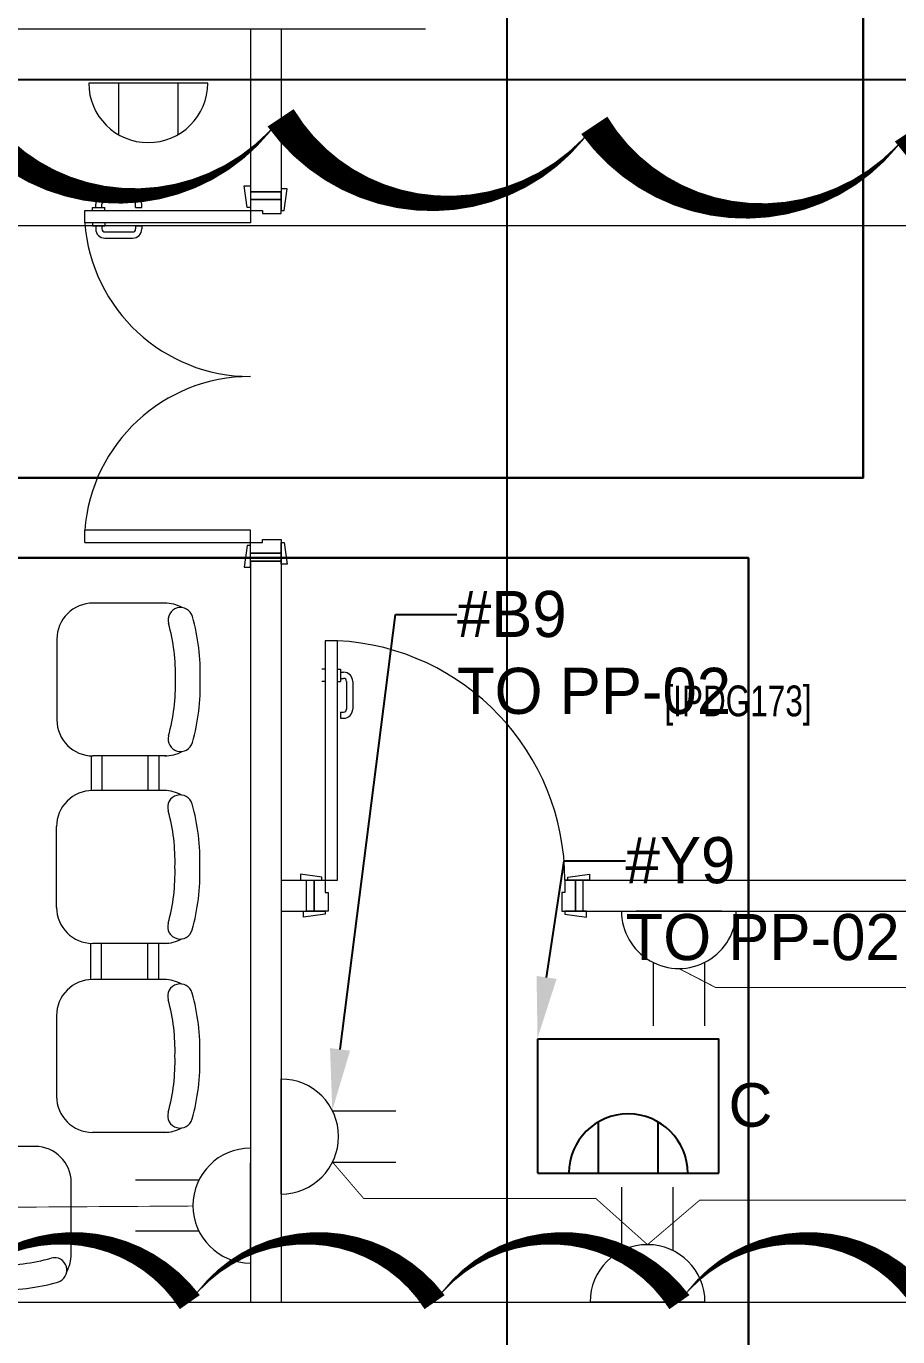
# Model space of a CAD drawing. Header units: metres. Extents: x 75097 to 220695, y -1557923 to -1361206.
# Drawn here: x 164949 to 167784, y -1430525 to -1426264 of the extents above; entities that cross this region are included whole.
import ezdxf
from ezdxf import colors
from ezdxf.entities.mleader import LeaderData, LeaderLine
from ezdxf.math import Vec2, Vec3

# ---------------------------------------------------------------- set-up
doc = ezdxf.new("R2010")
doc.units = ezdxf.units.M
doc.layers.get('0').update_dxf_attribs({"lineweight": 0})
for name, color, linetype, lineweight in [('A-100 - Copy$0$72_EGR_BASE_TEXT', 8, 'Continuous', 0), ('A-100 - Copy$0$Medical Equipment and Furniture', 8, 'Continuous', 0), ('A-100 - Copy$0$Medical Equipment and Furniture1', 8, 'Continuous', 5), ('A-100 - Copy$0$Walls', 8, 'Continuous', 0), ('A-100 - Copy$0$Wooden Joinery', 8, 'Continuous', 0), ('E-LG', 245, 'Continuous', 30)]:
    doc.layers.add(name, color=color, linetype=linetype, lineweight=lineweight)
for name, color, linetype in [('A-100 - Copy$0$axes', 8, 'Continuous'), ('AMA-SO-POWER', 85, 'Continuous'), ('PD-VENT', 8, 'Continuous')]:
    doc.layers.add(name, color=color, linetype=linetype)
for name, color, linetype, lineweight, true_color in [('E-POWR', 7, 'Continuous', 9, 0x4e7e3e), ('E-PW', 7, 'Continuous', 9, 0x4e7e3e), ('EXF', 7, 'Continuous', 0, 0x4e7e3e), ('REV 01', 7, 'Continuous', 0, 0xe41b4d)]:
    doc.layers.add(name, color=color, linetype=linetype, lineweight=lineweight, true_color=true_color)
doc.styles.add('A-100 - Copy$0$X3G_ENTITY_2587EA', font='swisscl.ttf', dxfattribs={"height": 200})
doc.styles.add('Arial', font='arial.ttf', dxfattribs={"height": 245.883234})
doc.styles.get("Standard").update_dxf_attribs({"font": 'GOTHIC.TTF'})

# ---------------------------------------------------------------- blocks, each defined once
blk = doc.blocks.new('GI-041_dwg_E-SKT2-3902840-GI-041')
at = {"layer": 'E-POWR'}
blk.add_line((0.1982, 0), (-0.1982, 0), dxfattribs=at)
at = {"layer": 'E-PW'}
for p, q in [((-0.0879, 0.1765), (-0.0879, 0.3944)), ((0.0878, 0.1766), (0.0878, 0.3944)), ((-0.1466, 0), (0.1466, 0))]:
    blk.add_line(p, q, dxfattribs=at)
blk.add_arc((0, 0), 0.1972, 0.0142, 180.0142, dxfattribs=at)
blk = doc.blocks.new('WALL OUTLET')
at = {"layer": 'E-POWR', "extrusion": (9.94399e-05, 4.90741e-07, 1)}
blk.add_line((-193.4, 0, 0), (193.4, 0, 0), dxfattribs=at)
blk.add_line((-193.4, 0, 0), (193.4, 0, 0), dxfattribs=at)
at = {"layer": 'E-POWR', "extrusion": (9.94399e-05, 4.90741e-07, 1), "elevation": 0}
for points in [[(-96.7, 0), (-96.7, 167.5)], [(96.7, 0), (96.7, 167.5)]]:
    blk.add_lwpolyline(points, dxfattribs=at)
at = {"layer": 'E-POWR', "extrusion": (9.94399e-05, 4.90741e-07, 1)}
blk.add_arc((0, 0, 0), 193.4, 359.9963, 179.9963, dxfattribs=at)
blk = doc.blocks.new('CEILING OUTLET')
at = {"layer": 'AMA-SO-POWER', "color": 85}
for p, q in [((-298.9, 434.5), (290.2, 440.3)), ((-294.5, -2.9), (-298.9, 434.5)), ((294.5, 2.9), (290.2, 440.3)), ((-294.5, -2.9), (294.5, 2.9)), ((-193.4, -1.9, 0), (193.4, 1.9, 0)), ((-193.4, -1.9), (193.4, 1.9))]:
    blk.add_line(p, q, dxfattribs=at)
for points in [[(-96.7, -1), (-98.4, 166.5)], [(96.7, 1), (95, 168.5)]]:
    blk.add_lwpolyline(points, dxfattribs=at)
blk.add_arc((0, 0), 193.4, 0.5693, 180.5693, dxfattribs=at)
at = {"layer": 'AMA-SO-POWER', "color": 85, "insert": (394.5, 297.2), "char_height": 141.6, "width": 169.344, "attachment_point": 2, "rotation": 0.5693, "line_spacing_factor": 0.938532, "style": 'Arial'}
blk.add_mtext('C', dxfattribs=at)
blk = doc.blocks.new('A-100 - Copy$0$3 s')
at = {"layer": 'A-100 - Copy$0$Medical Equipment and Furniture1', "ltscale": 20}
for p, q in [((-699751.3, -400642.9), (-699535.1, -400642.9)), ((-699751.3, -400642.9), (-699512.7, -400642.9)), ((-699395.5, -401022.6), (-699395.5, -400760.1)), ((-699751.3, -401139.7), (-699512.7, -401139.7)), ((-699728.3, -401139.7), (-699728.3, -401257.6)), ((-699692.1, -401139.7), (-699692.1, -401257.6)), ((-699542.3, -401139.7), (-699542.3, -401257.6)), ((-699507.5, -401139.6), (-699507.5, -401257.6)), ((-699751.3, -401257.5), (-699512.7, -401257.5)), ((-699395.5, -401374.7), (-699395.5, -401637.2)), ((-699751.3, -401754.4), (-699512.7, -401754.4)), ((-699751.3, -401754.4), (-699535.1, -401754.4)), ((-699729.5, -401754.3), (-699729.5, -401867)), ((-699693.4, -401754.3), (-699693.4, -401867)), ((-699543.5, -401754.3), (-699543.5, -401867)), ((-699508.8, -401754.3), (-699508.8, -401867.1)), ((-699752.5, -401867), (-699536.4, -401867)), ((-699752.5, -401867), (-699514, -401867)), ((-699396.8, -402246.7), (-699396.8, -401984.2)), ((-699752.5, -402363.9), (-699514, -402363.9))]:
    blk.add_line(p, q, dxfattribs=at)
for centre, radius, start, end in [((-699797.6, -400697.4), 40.5, 344.361, 164.361), ((-699746.1, -400760.1), 117.2, 90, 118.9699), ((-699512.7, -400760.1), 117.2, 0, 90), ((-699174.6, -400871.8), 687.4, 164.361, 181.6247), ((-699174.6, -400871.8), 606.4, 164.361, 181.8419), ((-699174.6, -400910.8), 687.4, 178.3753, 195.639), ((-699174.6, -400910.8), 606.4, 178.1581, 195.639), ((-699512.7, -401022.6), 117.2, 270, 0), ((-699797.6, -401085.2), 40.5, 195.639, 15.639), ((-699746.1, -401022.6), 117.2, 241.0301, 270), ((-699797.6, -401312.1), 40.5, 344.361, 164.361), ((-699746.1, -401374.7), 117.2, 90, 118.9699), ((-699512.7, -401374.7), 117.2, 0, 90), ((-699174.6, -401486.5), 687.4, 164.361, 181.6247), ((-699174.6, -401486.5), 606.4, 164.361, 181.8419), ((-699174.6, -401525.5), 687.4, 178.3753, 195.639), ((-699174.6, -401525.5), 606.4, 178.1581, 195.639), ((-699512.7, -401637.2), 117.2, 270, 0), ((-699797.6, -401699.8), 40.5, 195.639, 15.639), ((-699746.1, -401637.2), 117.2, 241.0301, 270), ((-699747.3, -401984.2), 117.2, 90, 118.9699), ((-699514, -401984.2), 117.2, 0, 90), ((-699175.9, -402096), 687.4, 164.361, 181.6247), ((-699798.9, -401921.6), 40.5, 344.361, 164.361), ((-699175.9, -402096), 606.4, 164.361, 181.8419), ((-699175.9, -402135), 687.4, 178.3753, 195.639), ((-699175.9, -402135), 606.4, 178.1581, 195.639), ((-699514, -402246.7), 117.2, 270, 0), ((-699798.9, -402309.3), 40.5, 195.639, 15.639), ((-699747.3, -402246.7), 117.2, 241.0301, 270)]:
    blk.add_arc(centre, radius, start, end, dxfattribs=at)
blk = doc.blocks.new('A-100 - Copy$0$A$C666502D8')
at = {"layer": 'A-100 - Copy$0$Wooden Joinery'}
for p, q in [((-540, 110), (-610, 120)), ((-610, 120), (-610, 100)), ((-610, 100), (-540, 100)), ((-575, 100), (-600, 100)), ((-575, 100), (-600, 100)), ((-600, 100), (-600, 0)), ((-530, 100), (-575, 100)), ((-575, 100), (-575, 0)), ((-575, 0), (-575, 100)), ((-530, 100), (-575, 100)), ((-575, 100), (-575, 0)), ((-575, 0), (-575, 100)), ((-540, 100), (-540, 110)), ((-530, 40), (-530, 100)), ((-530, 40), (-530, 100)), ((530, 40), (530, 100)), ((530, 100), (575, 100)), ((530, 40), (530, 100)), ((530, 100), (575, 100)), ((540, 110), (610, 120)), ((540, 110), (610, 120)), ((540, 100), (540, 110)), ((540, 100), (540, 110)), ((610, 100), (540, 100)), ((610, 100), (540, 100)), ((575, 100), (575, 0)), ((575, 0), (575, 100)), ((575, 100), (600, 100)), ((575, 100), (575, 0)), ((575, 0), (575, 100)), ((575, 100), (600, 100)), ((600, 100), (600, 0)), ((610, 120), (610, 100)), ((610, 120), (610, 100)), ((-620, -20), (-620, 0)), ((-620, 0), (-550, 0)), ((-600, 0), (-575, 0)), ((-575, 0), (-540, 0)), ((-550, 0), (-550, -10)), ((-540, 0), (-540, 40)), ((-540, 40), (-530, 40)), ((-540, 0), (-540, 40)), ((-540, 40), (-530, 40)), ((-540, -538.5), (-540, 0)), ((-540, 0), (-500, 0)), ((-500, 0), (-500, -538.5)), ((500, 0), (500, -538.5)), ((540, 0), (500, 0)), ((540, 40), (530, 40)), ((540, 40), (530, 40)), ((540, 0), (540, 40)), ((540, 0), (540, 40)), ((540, -538.5), (540, 0)), ((575, 0), (540, 0)), ((550, 0), (550, -10)), ((620, 0), (550, 0)), ((600, 0), (575, 0)), ((620, -20), (620, 0)), ((-620, -20), (-620, 0)), ((-620, 0), (-550, 0)), ((-550, -10), (-620, -20)), ((-550, -10), (-620, -20)), ((-600, 0), (-575, 0)), ((-575, 0), (-540, 0)), ((-550, 0), (-550, -10)), ((575, 0), (540, 0)), ((550, 0), (550, -10)), ((620, 0), (550, 0)), ((550, -10), (620, -20)), ((550, -10), (620, -20)), ((600, 0), (575, 0)), ((620, -20), (620, 0)), ((-570, -473.1), (-570, -383.1)), ((-550, -353.1), (-560, -353.1)), ((-550, -373.1), (-560, -373.1)), ((-550, -373.1), (-550, -353.1)), ((-490, -353.1), (-480, -353.1)), ((-490, -373.1), (-490, -353.1)), ((-490, -373.1), (-480, -373.1)), ((-470, -473.1), (-470, -383.1)), ((-450, -473.1), (-450, -383.1)), ((-550, -483.1), (-560, -483.1)), ((-550, -503.1), (-560, -503.1)), ((-550, -513.1), (-550, -473.1)), ((-540, -473.1), (-550, -473.1)), ((-500, -473.1), (-490, -473.1)), ((-490, -513.1), (-490, -473.1)), ((-490, -483.1), (-480, -483.1)), ((-490, -503.1), (-480, -503.1)), ((-540, -513.1), (-550, -513.1)), ((-500, -538.5), (-540, -538.5)), ((-500, -513.1), (-490, -513.1)), ((540, -538.5), (500, -538.5))]:
    blk.add_line(p, q, dxfattribs=at)
for centre, radius, start, end in [((-540, 0), 540, 274.248, 0), ((540, 0), 540, 180, 265.752), ((-560, -383.1), 30, 90, 180), ((-560, -383.1), 10, 90, 180), ((-480, -383.1), 30, 0, 90), ((-480, -383.1), 10, 0, 90), ((-560, -473.1), 30, 180, 270), ((-560, -473.1), 10, 180, 270), ((-480, -473.1), 10, 270, 0), ((-480, -473.1), 30, 270, 0)]:
    blk.add_arc(centre, radius, start, end, dxfattribs=at)
blk = doc.blocks.new('A-100 - Copy')
at = {"layer": 'A-100 - Copy$0$axes'}
for p, q in [((166513.3, -1477297.4, 0), (166513.3, -1391762.7, 0)), ((178940.3, -1426437.7, 2.4), (96049.7, -1426437.7, 2.4))]:
    blk.add_line(p, q, dxfattribs=at)
at = {"layer": 'A-100 - Copy$0$Walls'}
for p, q in [((161957.3, -1426272.7, 0), (166248.3, -1426272.7, 0)), ((165678.3, -1426272.7, 0), (165678.3, -1426802.7, 0)), ((165778.3, -1426272.7, 0), (165778.3, -1426802.7, 0)), ((165678.3, -1426802.7, 0), (165778.3, -1426802.7, 0)), ((165678.3, -1428002.7, 0), (165678.3, -1430412.7, 0)), ((165678.3, -1428002.7, 0), (165778.3, -1428002.7, 0)), ((165778.3, -1428002.7, 0), (165778.3, -1430412.7, 0)), ((165778.3, -1429040.9, 0), (165886.3, -1429040.9, 0)), ((165861.3, -1429140.9, 0), (165861.3, -1429040.9, 0)), ((166701.3, -1429040.9, 0), (168162.2, -1429040.9, 0)), ((166761.3, -1429140.9, 0), (166761.3, -1429040.9, 0)), ((165778.3, -1429140.9, 0), (165886.3, -1429140.9, 0)), ((166691.3, -1429140.9, 0), (168162.2, -1429140.9, 0)), ((161957.3, -1430412.7, 0), (166778.3, -1430412.7, 0)), ((166778.3, -1430412.7, 0), (168162.2, -1430412.7, 0))]:
    blk.add_line(p, q, dxfattribs=at)
at = {"layer": 'A-100 - Copy$0$Wooden Joinery'}
for p, q in [((165295.2, -1426812.7, 0), (165205.2, -1426812.7, 0)), ((165921.3, -1428354.3, 0), (165911.3, -1428354.3, 0)), ((165961.3, -1428354.3, 0), (165971.3, -1428354.3, 0)), ((165971.3, -1428354.3, 0), (165971.3, -1428394.3, 0)), ((165971.3, -1428364.3, 0), (165981.3, -1428364.3, 0)), ((165921.3, -1428394.3, 0), (165911.3, -1428394.3, 0)), ((165961.3, -1428394.3, 0), (165971.3, -1428394.3, 0)), ((165971.3, -1428384.3, 0), (165981.3, -1428384.3, 0)), ((165991.3, -1428394.3, 0), (165991.3, -1428484.3, 0)), ((166011.3, -1428394.3, 0), (166011.3, -1428484.3, 0)), ((165971.3, -1428494.3, 0), (165981.3, -1428494.3, 0)), ((165971.3, -1428494.3, 0), (165971.3, -1428514.3, 0)), ((165971.3, -1428514.3, 0), (165981.3, -1428514.3, 0))]:
    blk.add_line(p, q, dxfattribs=at)
at = {"layer": 'A-100 - Copy$0$Wooden Joinery', "elevation": 0}
for points in [[(165961.3, -1429040.9), (165961.3, -1428261.9), (165921.3, -1428261.9), (165921.3, -1429040.9)], [(165911.3, -1429040.9), (165911.3, -1429030.9), (165841.3, -1429020.9), (165841.3, -1429040.9)], [(166711.3, -1429040.9), (166711.3, -1429030.9), (166781.3, -1429020.9), (166781.3, -1429040.9)], [(165921.3, -1429140.9), (165921.3, -1429150.9), (165851.3, -1429160.9), (165851.3, -1429140.9)], [(166701.3, -1429140.9), (166701.3, -1429150.9), (166771.3, -1429160.9), (166771.3, -1429140.9)]]:
    blk.add_lwpolyline(points, close=True, dxfattribs=at)
for points in [[(165886.3, -1429040.9), (165886.3, -1429140.9), (165861.3, -1429140.9), (165861.3, -1429040.9), (165886.3, -1429040.9)], [(165886.3, -1429040.9), (165921.3, -1429040.9), (165921.3, -1429080.9), (165931.3, -1429080.9), (165931.3, -1429140.9), (165886.3, -1429140.9), (165886.3, -1429040.9)], [(166736.3, -1429040.9), (166701.3, -1429040.9), (166701.3, -1429080.9), (166691.3, -1429080.9), (166691.3, -1429140.9), (166736.3, -1429140.9), (166736.3, -1429040.9)], [(166736.3, -1429040.9), (166736.3, -1429140.9), (166761.3, -1429140.9), (166761.3, -1429040.9), (166736.3, -1429040.9)]]:
    blk.add_lwpolyline(points, dxfattribs=at)
at = {"layer": 'A-100 - Copy$0$Wooden Joinery'}
for centre, radius, start, end in [((165921.3, -1429040.9, 0), 780, 0, 87.0605), ((165981.3, -1428394.3, 0), 30, 0, 90), ((165981.3, -1428394.3, 0), 10, 0, 90), ((165981.3, -1428484.3, 0), 10, 270, 0), ((165981.3, -1428484.3, 0), 30, 270, 0)]:
    blk.add_arc(centre, radius, start, end, dxfattribs=at)
at = {"layer": 'A-100 - Copy$0$Medical Equipment and Furniture'}
for p, rotation in [((-534347.7, -1830503.6, 0), 180), ((-237268.3, -730509.7, 0), 90)]:
    blk.add_blockref('A-100 - Copy$0$3 s', p, dxfattribs=dict(at, rotation=rotation))
at = {"layer": 'A-100 - Copy$0$Wooden Joinery', "rotation": 270}
blk.add_blockref('A-100 - Copy$0$A$C666502D8', (165678.3, -1427402.7, 0), dxfattribs=at)
at = {"layer": 'A-100 - Copy$0$72_EGR_BASE_TEXT', "insert": (167264.6, -1428407.6), "char_height": 100, "attachment_point": 2, "style": 'A-100 - Copy$0$X3G_ENTITY_2587EA'}
blk.add_mtext('[IPDG173]', dxfattribs=at)

msp = doc.modelspace()

# ---------------------------------------------------------------- linework, layer by layer
at = {"layer": 'E-LG', "color": 1}
msp.add_lwpolyline([(167298.6, -1445828), (167298.6, -1427992.5), (162293.9, -1427992.5), (162140.8, -1427847.7), (162256.4, -1427725.4), (163407, -1427725.4), (163503.9, -1427618.9), (163605.4, -1427732.2), (167672.2, -1427732.2), (167672.2, -1424590.5), (168445.6, -1424180.6), (168629.6, -1424450), (173372.2, -1424450), (173372.2, -1417539.6), (174490.1, -1417539.6), (174594.1, -1417487.6), (174493.6, -1417437.8), (172996.7, -1417437.8), (172996.7, -1413950.7), (172882.2, -1413890.9), (172996.7, -1413847), (172996.7, -1412914.2), (172882.2, -1412870.9)], dxfattribs=at)
at = {"layer": 'E-POWR', "const_width": 3}
msp.add_lwpolyline([(162141.9, -1426659.9), (162144.2, -1427427.9), (163503.9, -1427427.9), (163503.9, -1430113.2), (165491.4, -1430100.1)], dxfattribs=at)
at = {"layer": 'E-POWR', "const_width": 3, "elevation": 0}
msp.add_lwpolyline([(165945.6, -1429957.4), (166046.9, -1430075.6), (166802.1, -1430075.6), (166970.2, -1430225.8), (167140.4, -1430080.7), (167886.8, -1430080.7), (167886.8, -1429881), (167975.3, -1429751.7), (167891.8, -1429619.9), (167891.8, -1429389.9), (167192.6, -1429389.9), (167072.3, -1429327.8)], dxfattribs=at)
at = {"layer": 'EXF', "color": 85}
msp.add_lwpolyline([(161785, -1395991.1), (161904.6, -1396128.5), (165976.8, -1396128.5), (165976.8, -1397607.5), (172947.6, -1397607.5), (173101.3, -1397241.1), (173200, -1397607.5), (173200, -1421773.1), (174564.6, -1421773.1), (174839.8, -1421910.7), (174805.1, -1421939.9), (174803.5, -1426913.3), (173771.1, -1426913.3), (173753.9, -1426896.1), (173737, -1426913), (164536.3, -1426913.3), (164536.3, -1420424.4)], dxfattribs=at)

# ---------------------------------------------------------------- block references
at = {"layer": 'E-POWR', "color": 85, "extrusion": (0, 0, -1)}
for p, xscale, yscale, zscale, rotation in [((-167072.3, -1429140.9, 0), -947.6469886575185, 947.6469886575186, -947.6469886575185, 179.9996295191361), ((-165778.3, -1429874.2, 0), -947.6469886575186, 947.6469886575187, -947.6469886575186, 89.99981475956582), ((-165678.3, -1430098.9, 0), -947.6469886575187, 947.6469886575187, -947.6469886575187, 270.0072249975698), ((-166970.3, -1430412.7, 0), -947.6469886575186, 947.6469886575187, -947.6469886575186, 359.9854329724612)]:
    msp.add_blockref('GI-041_dwg_E-SKT2-3902840-GI-041', p, dxfattribs=dict(at, xscale=xscale, yscale=yscale, zscale=zscale, rotation=rotation))
at = {"layer": 'PD-VENT', "color": 85, "rotation": 179.9959097644205}
msp.add_blockref('WALL OUTLET', (165346.1, -1426448.8, 0), dxfattribs=at)
at = {"layer": 'PD-VENT', "color": 85, "extrusion": (9.94399e-05, 4.90741e-07, 1), "rotation": 359.4270027695287}
msp.add_blockref('CEILING OUTLET', (166907.7, -1429993.8, 15.9), dxfattribs=at)

# ---------------------------------------------------------------- leaders
at = {"layer": 'E-POWR'}
ml = msp.add_multileader_mtext('Standard', dxfattribs=at)
ml.set_content('#B9\\PTO PP-02', color=256)
ml.set_leader_properties()
ml.build(insert=Vec2(0, 0))
ml.multileader.update_dxf_attribs({"text_right_attachment_type": 6, "dogleg_length": 200, "arrow_head_size": 200})
ctx = ml.context
ctx.base_point, ctx.char_height, ctx.arrow_head_size, ctx.landing_gap_size, ctx.plane_origin = Vec3(166350.2, -1428176.8, 0), 150, 200, 0.09, Vec3(167342.8, -1430308.8, 0)
ctx.right_attachment = 6
notes = []
notes.append((ctx, [(0, (1, 1, 0), (166150.2, -1428176.8, 0), (1, 0), 200, [(0, [(165944.8, -1429789.2, 0)], 0, [])])]))
ctx.mtext.insert, ctx.mtext.flow_direction = Vec3(166350.3, -1428099.9, 0), 5
ml = msp.add_multileader_mtext('Standard', dxfattribs=at)
ml.set_content('#Y9\\PTO PP-02', color=256)
ml.set_leader_properties()
ml.build(insert=Vec2(0, 0))
ml.multileader.update_dxf_attribs({"text_right_attachment_type": 6, "dogleg_length": 200, "arrow_head_size": 200})
ctx = ml.context
ctx.base_point, ctx.char_height, ctx.arrow_head_size, ctx.landing_gap_size, ctx.plane_origin = Vec3(166898.7, -1428977.4, 0), 150, 200, 0.09, Vec3(168010.5, -1430074.3, 0)
ctx.right_attachment = 6
notes.append((ctx, [(0, (1, 1, 0), (166698.7, -1428977.4, 0), (1, 0), 200, [(0, [(166612.4, -1429554.7, 0)], 0, [])])]))
ctx.mtext.insert, ctx.mtext.flow_direction = Vec3(166898.8, -1428900.5, 0), 5
for ctx, leaders in notes:
    for number, flags, end, landing, length, lines in leaders:
        leader = LeaderData()
        leader.index, (leader.has_last_leader_line, leader.has_dogleg_vector, leader.attachment_direction) = number, flags
        leader.last_leader_point, leader.dogleg_vector, leader.dogleg_length = Vec3(end), Vec3(landing), length
        for number, points, colour, breaks in lines:
            line = LeaderLine()
            line.index, line.vertices, line.color, line.breaks = number, Vec3.list(points), colors.encode_raw_color(colour), breaks
            leader.lines.append(line)
        ctx.leaders.append(leader)

# ---------------------------------------------------------------- next in the draw order: block references
msp.add_blockref('A-100 - Copy', (0, 0))

# ---------------------------------------------------------------- next in the draw order: linework, layer by layer
at = {"layer": 'REV 01', "color": 3, "elevation": 0}
for points in [[(175568.7, -1422375.7, 0, 102.1, -0.520567), (175585.1, -1423396.2, 0, 102.1, -0.520567), (175601.6, -1424416.7, 0, 102.1, -0.520567), (175618.1, -1425437.1, 0, 102.1, -0.520567), (175634.6, -1426457.6, 0, 102.1, -0.520567), (174959.6, -1426781.2, 0, 102.1, -0.520567), (173939.2, -1426756.8, 0, 102.1, -0.520567), (172918.9, -1426732.4, 0, 102.1, -0.520567), (171898.6, -1426708, 0, 102.1, -0.520567), (170878.3, -1426683.6, 0, 102.1, -0.520567), (169858, -1426659.2, 0, 102.1, -0.520567), (168837.7, -1426634.8, 0, 102.1, -0.520567), (167817.4, -1426610.4, 0, 102.1, -0.520567), (166797.1, -1426586, 0, 102.1, -0.520567), (165776.8, -1426561.6, 0, 102.1, -0.520567), (164756.5, -1426537.2, 0, 102.1, -0.520567), (163736.1, -1426512.8, 0, 102.1, -0.520567), (162715.8, -1426488.4, 0, 102.1, -0.520567), (161926.3, -1426235, 0, 102.1, -0.520567), (161909.8, -1425214.6, 0, 102.1, -0.520567), (161893.3, -1424194.1, 0, 102.1, -0.520567), (161876.9, -1423173.6, 0, 102.1, -0.520567)], [(161507.6, -1430970.6, 0, 79.6, -0.520567), (161499.9, -1430412.7, 0, 79.6, -0.520567), (162296.2, -1430412.7, 0, 79.6, -0.520567), (163092.5, -1430412.7, 0, 79.6, -0.520567), (163888.8, -1430412.7, 0, 79.6, -0.520567), (164685.1, -1430412.7, 0, 79.6, -0.520567), (165481.4, -1430412.7, 0, 79.6, -0.520567), (166277.7, -1430412.7, 0, 79.6, -0.520567), (167074, -1430412.7, 0, 79.6, -0.520567), (167870.2, -1430412.7, 0, 79.6, -0.520567), (168666.5, -1430412.7, 0, 79.6, -0.520567), (169462.8, -1430412.7, 0, 79.6, -0.520567), (170259.1, -1430412.7, 0, 79.6, -0.520567), (171055.4, -1430412.7, 0, 79.6, -0.520567), (171851.7, -1430412.7, 0, 79.6, -0.520567), (172648, -1430412.7, 0, 79.6, -0.520567), (173444.2, -1430412.7, 0, 79.6, -0.520567), (174114.8, -1430540.2, 0, 79.6, -0.520567), (174125.7, -1431336.4, 0, 79.6, -0.520567)]]:
    msp.add_lwpolyline(points, format="xyseb", dxfattribs=at)

doc.saveas('drawing.dxf')
